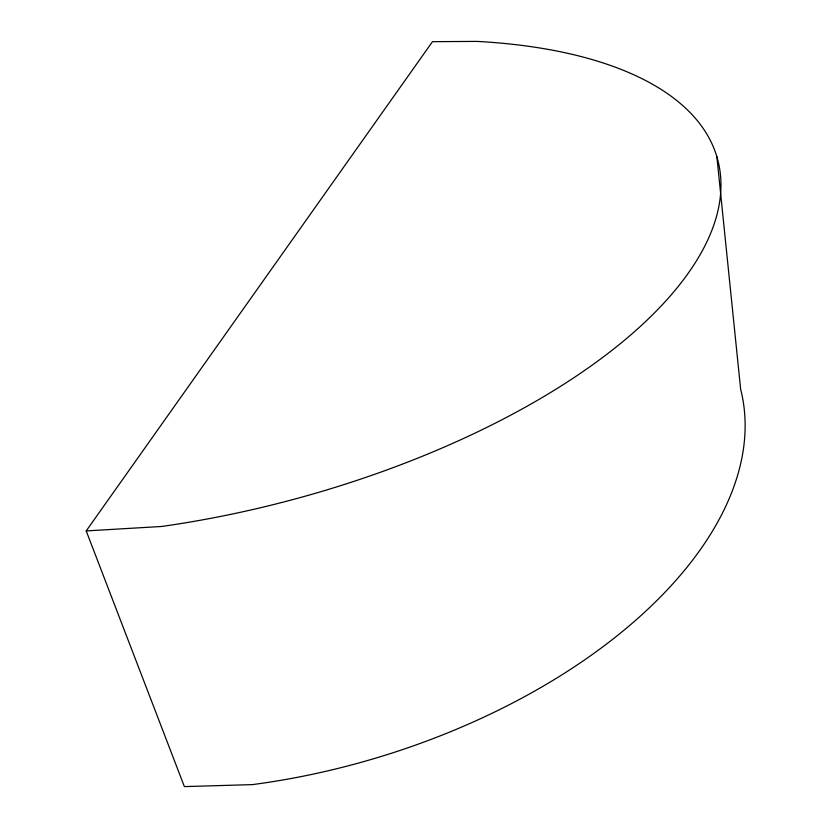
<?xml version="1.0" encoding="UTF-8"?>
<svg xmlns="http://www.w3.org/2000/svg" width="828" height="828" viewBox="0 0 828 828"><rect width="100%" height="100%" fill="white"/><g stroke="black" fill="none" stroke-linecap="round" stroke-linejoin="round"><path stroke-width="1.24" d="M86.205 530.924L432.475 41.669L477.156 41.4A499.853 219.223 -14.9 0 1 693.719 265.146A499.853 219.223 -14.9 0 1 161.615 526.473L86.205 530.924L184.385 786.6L252.385 784.613A455.638 255.127 -16.6 0 0 740.646 389.212L716.862 156.616"/></g></svg>
